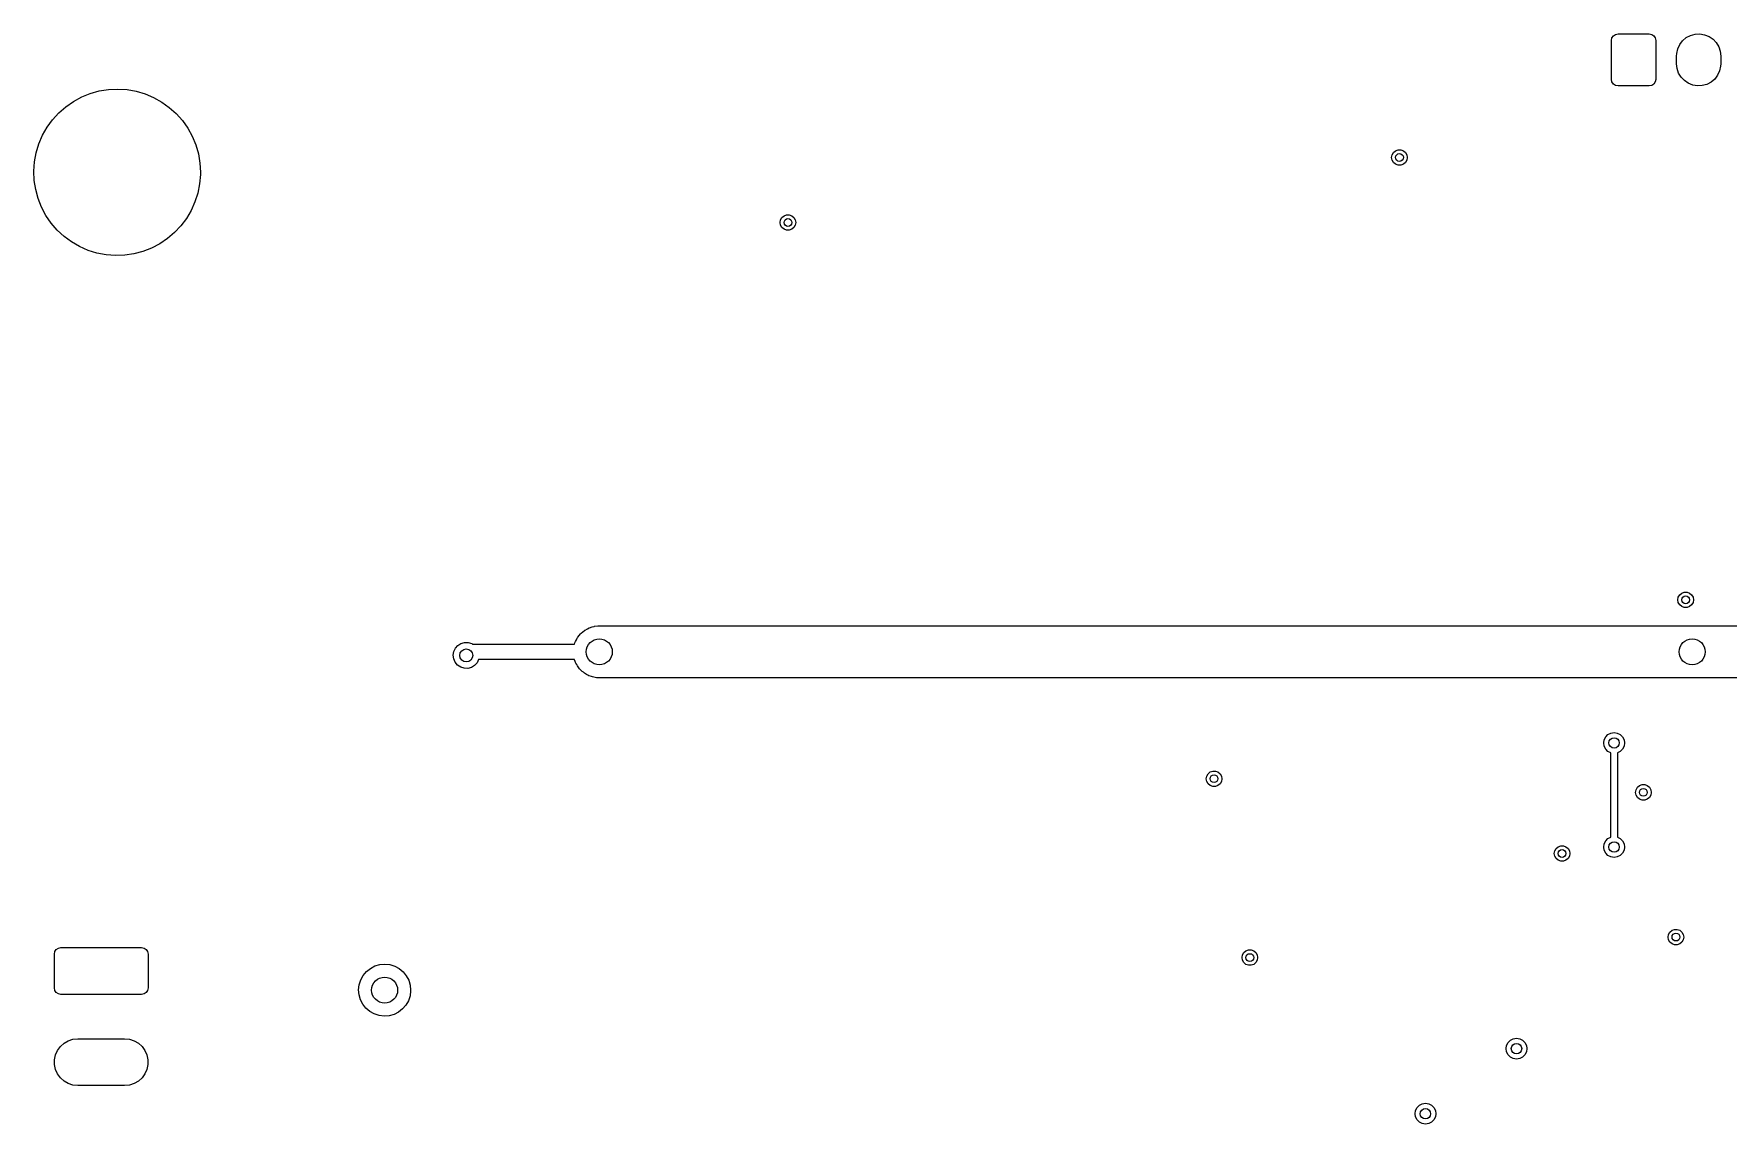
# Model space of a CAD drawing. Extents: x 2.07 to 8.39, y -4.89 to -0.98.
# Drawn here: x 2.068 to 4.631, y -2.634 to -0.984 of the extents above; entities that cross this region are included whole.
import ezdxf

# ---------------------------------------------------------------- set-up
doc = ezdxf.new("R2010")
doc.units = 0
doc.header["$MEASUREMENT"] = 0
doc.layers.add('BLACK', color=7, linetype='CONTINUOUS')

msp = doc.modelspace()

# ---------------------------------------------------------------- linework, layer by layer
at = {"layer": 'BLACK', "linetype": 'CONTINUOUS'}
for p, q in [((4.45472, -0.99409), (4.45547, -0.99033)), ((4.45472, -1.05315), (4.45472, -0.99409)), ((4.45547, -0.99033), (4.45761, -0.98713)), ((4.45761, -0.98713), (4.4608, -0.985)), ((4.4608, -0.985), (4.46457, -0.98425)), ((4.46457, -0.98425), (4.51181, -0.98425)), ((4.51181, -0.98425), (4.51558, -0.985)), ((4.51558, -0.985), (4.51877, -0.98713)), ((4.51877, -0.98713), (4.5209, -0.99033)), ((4.5209, -0.99033), (4.52165, -0.99409)), ((4.52165, -0.99409), (4.52165, -1.05315)), ((4.55799, -1.00038), (4.56238, -0.99464)), ((4.56238, -0.99464), (4.5679, -0.98997)), ((4.5679, -0.98997), (4.5743, -0.9866)), ((4.5743, -0.9866), (4.58126, -0.98468)), ((4.58126, -0.98468), (4.58848, -0.9843)), ((4.58848, -0.9843), (4.59561, -0.98549)), ((4.59561, -0.98549), (4.60232, -0.98817)), ((4.60232, -0.98817), (4.6083, -0.99223)), ((4.6083, -0.99223), (4.61327, -0.99748)), ((4.61327, -0.99748), (4.61699, -1.00368)), ((4.55315, -1.01772), (4.55336, -1.01399)), ((4.55315, -1.02953), (4.55315, -1.01772)), ((4.55336, -1.01399), (4.55493, -1.00693)), ((4.55493, -1.00693), (4.55799, -1.00038)), ((4.61699, -1.00368), (4.6193, -1.01053)), ((4.6193, -1.01053), (4.62008, -1.01772)), ((4.62008, -1.01772), (4.62008, -1.02953)), ((4.55393, -1.03671), (4.55315, -1.02953)), ((4.55624, -1.04356), (4.55393, -1.03671)), ((4.55996, -1.04976), (4.55624, -1.04356)), ((4.56493, -1.05501), (4.55996, -1.04976)), ((4.61524, -1.04686), (4.61085, -1.05261)), ((4.61829, -1.04031), (4.61524, -1.04686)), ((4.61987, -1.03326), (4.61829, -1.04031)), ((4.62008, -1.02953), (4.61987, -1.03326)), ((2.14006, -1.07971), (2.1531, -1.07444)), ((2.1531, -1.07444), (2.16665, -1.07066)), ((2.16665, -1.07066), (2.18053, -1.06841)), ((2.18053, -1.06841), (2.19458, -1.06772)), ((2.19458, -1.06772), (2.20862, -1.0686)), ((2.20862, -1.0686), (2.22247, -1.07105)), ((2.22247, -1.07105), (2.23596, -1.07502)), ((2.23596, -1.07502), (2.24893, -1.08047)), ((4.45547, -1.05692), (4.45472, -1.05315)), ((4.45761, -1.06011), (4.45547, -1.05692)), ((4.4608, -1.06224), (4.45761, -1.06011)), ((4.46457, -1.06299), (4.4608, -1.06224)), ((4.51181, -1.06299), (4.46457, -1.06299)), ((4.51558, -1.06224), (4.51181, -1.06299)), ((4.51877, -1.06011), (4.51558, -1.06224)), ((4.5209, -1.05692), (4.51877, -1.06011)), ((4.52165, -1.05315), (4.5209, -1.05692)), ((4.5709, -1.05907), (4.56493, -1.05501)), ((4.57761, -1.06176), (4.5709, -1.05907)), ((4.58475, -1.06294), (4.57761, -1.06176)), ((4.59196, -1.06256), (4.58475, -1.06294)), ((4.59893, -1.06064), (4.59196, -1.06256)), ((4.60533, -1.05727), (4.59893, -1.06064)), ((4.61085, -1.05261), (4.60533, -1.05727)), ((2.10555, -1.10369), (2.11614, -1.09442)), ((2.11614, -1.09442), (2.12769, -1.0864)), ((2.12769, -1.0864), (2.14006, -1.07971)), ((2.24893, -1.08047), (2.26121, -1.08733)), ((2.26121, -1.08733), (2.27264, -1.09552)), ((2.27264, -1.09552), (2.2831, -1.10493)), ((2.08086, -1.13768), (2.0878, -1.12545)), ((2.0878, -1.12545), (2.09607, -1.11408)), ((2.09607, -1.11408), (2.10555, -1.10369)), ((2.2831, -1.10493), (2.29243, -1.11545)), ((2.29243, -1.11545), (2.30054, -1.12694)), ((2.30054, -1.12694), (2.30732, -1.13926)), ((2.07125, -1.16408), (2.07531, -1.15061)), ((2.07531, -1.15061), (2.08086, -1.13768)), ((2.30732, -1.13926), (2.31268, -1.15227)), ((2.31268, -1.15227), (2.31655, -1.16579)), ((2.06773, -1.19194), (2.06871, -1.17791)), ((2.06871, -1.17791), (2.07125, -1.16408)), ((2.31655, -1.16579), (2.3189, -1.17966)), ((4.12205, -1.17126), (4.12276, -1.16722)), ((4.12276, -1.1753), (4.12205, -1.17126)), ((4.12276, -1.16722), (4.12481, -1.16367)), ((4.12481, -1.17885), (4.12276, -1.1753)), ((4.12481, -1.16367), (4.12795, -1.16103)), ((4.12795, -1.18149), (4.12481, -1.17885)), ((4.12795, -1.16103), (4.13181, -1.15963)), ((4.13181, -1.15963), (4.13591, -1.15963)), ((4.13591, -1.15963), (4.13976, -1.16103)), ((4.13976, -1.16103), (4.14291, -1.16367)), ((4.14291, -1.17885), (4.13976, -1.18149)), ((4.14291, -1.16367), (4.14496, -1.16722)), ((4.14496, -1.1753), (4.14291, -1.17885)), ((4.14496, -1.16722), (4.14567, -1.17126)), ((4.14567, -1.17126), (4.14496, -1.1753)), ((2.06832, -1.20599), (2.06773, -1.19194)), ((2.31964, -1.19722), (2.31846, -1.21123)), ((2.3189, -1.17966), (2.31969, -1.1937)), ((2.31969, -1.1937), (2.31964, -1.19722)), ((4.13181, -1.18289), (4.12795, -1.18149)), ((4.13591, -1.18289), (4.13181, -1.18289)), ((4.13976, -1.18149), (4.13591, -1.18289)), ((2.07047, -1.21989), (2.06832, -1.20599)), ((2.07416, -1.23347), (2.07047, -1.21989)), ((2.31573, -1.22503), (2.31147, -1.23844)), ((2.31846, -1.21123), (2.31573, -1.22503)), ((2.07934, -1.24655), (2.07416, -1.23347)), ((2.08594, -1.25896), (2.07934, -1.24655)), ((2.30575, -1.25129), (2.29864, -1.26342)), ((2.31147, -1.23844), (2.30575, -1.25129)), ((2.09388, -1.27057), (2.08594, -1.25896)), ((2.10308, -1.28122), (2.09388, -1.27057)), ((2.1134, -1.29077), (2.10308, -1.28122)), ((2.29021, -1.27468), (2.28058, -1.28494)), ((2.29864, -1.26342), (2.29021, -1.27468)), ((3.19685, -1.26969), (3.19756, -1.26565)), ((3.19756, -1.27372), (3.19685, -1.26969)), ((3.19756, -1.26565), (3.19961, -1.26209)), ((3.19961, -1.27728), (3.19756, -1.27372)), ((3.19961, -1.26209), (3.20276, -1.25946)), ((3.20276, -1.27991), (3.19961, -1.27728)), ((3.20276, -1.25946), (3.20661, -1.25805)), ((3.20661, -1.28132), (3.20276, -1.27991)), ((3.20661, -1.25805), (3.21071, -1.25805)), ((3.21071, -1.28132), (3.20661, -1.28132)), ((3.21071, -1.25805), (3.21457, -1.25946)), ((3.21457, -1.27991), (3.21071, -1.28132)), ((3.21457, -1.25946), (3.21771, -1.26209)), ((3.21771, -1.27728), (3.21457, -1.27991)), ((3.21771, -1.26209), (3.21976, -1.26565)), ((3.21976, -1.27372), (3.21771, -1.27728)), ((3.21976, -1.26565), (3.22047, -1.26969)), ((3.22047, -1.26969), (3.21976, -1.27372)), ((2.12472, -1.29912), (2.1134, -1.29077)), ((2.1369, -1.30615), (2.12472, -1.29912)), ((2.14979, -1.31178), (2.1369, -1.30615)), ((2.25821, -1.30192), (2.24575, -1.30843)), ((2.26987, -1.29405), (2.25821, -1.30192)), ((2.28058, -1.28494), (2.26987, -1.29405)), ((2.16322, -1.31594), (2.14979, -1.31178)), ((2.17704, -1.31858), (2.16322, -1.31594)), ((2.19106, -1.31966), (2.17704, -1.31858)), ((2.20512, -1.31917), (2.19106, -1.31966)), ((2.21903, -1.31711), (2.20512, -1.31917)), ((2.23263, -1.31352), (2.21903, -1.31711)), ((2.24575, -1.30843), (2.23263, -1.31352)), ((4.55512, -1.84055), (4.55583, -1.83651)), ((4.55583, -1.84459), (4.55512, -1.84055)), ((4.55583, -1.83651), (4.55788, -1.83296)), ((4.55788, -1.84814), (4.55583, -1.84459)), ((4.55788, -1.83296), (4.56102, -1.83032)), ((4.56102, -1.83032), (4.56488, -1.82892)), ((4.56488, -1.82892), (4.56898, -1.82892)), ((4.56898, -1.82892), (4.57283, -1.83032)), ((4.57283, -1.83032), (4.57598, -1.83296)), ((4.57598, -1.83296), (4.57803, -1.83651)), ((4.57803, -1.84459), (4.57598, -1.84814)), ((4.57803, -1.83651), (4.57874, -1.84055)), ((4.57874, -1.84055), (4.57803, -1.84459)), ((4.56102, -1.85078), (4.55788, -1.84814)), ((4.56488, -1.85218), (4.56102, -1.85078)), ((4.56898, -1.85218), (4.56488, -1.85218)), ((4.57283, -1.85078), (4.56898, -1.85218)), ((4.57598, -1.84814), (4.57283, -1.85078)), ((2.89074, -1.89705), (2.89296, -1.89441)), ((2.89296, -1.89441), (2.89472, -1.89214)), ((2.89472, -1.89214), (2.89523, -1.8917)), ((2.89523, -1.8917), (2.89568, -1.89116)), ((2.89568, -1.89116), (2.89854, -1.88887)), ((2.89854, -1.88887), (2.90076, -1.88696)), ((2.90076, -1.88696), (2.90123, -1.8867)), ((2.90123, -1.8867), (2.90167, -1.88635)), ((2.90167, -1.88635), (2.90515, -1.88453)), ((2.90515, -1.88453), (2.90772, -1.8831)), ((2.90772, -1.8831), (2.90811, -1.88298)), ((2.90811, -1.88298), (2.90848, -1.88279)), ((2.90848, -1.88279), (2.91259, -1.88158)), ((2.91259, -1.88158), (2.91531, -1.88073)), ((2.91531, -1.88073), (2.91558, -1.8807)), ((2.91558, -1.8807), (2.91585, -1.88062)), ((2.91585, -1.88062), (2.92077, -1.88017)), ((2.92077, -1.88017), (2.92323, -1.87992)), ((2.92323, -1.87992), (4.96063, -1.87992)), ((2.70227, -1.92446), (2.70312, -1.91895)), ((2.70312, -1.91895), (2.7055, -1.9139)), ((2.7055, -1.9139), (2.70919, -1.90971)), ((2.70919, -1.90971), (2.71391, -1.90674)), ((2.71391, -1.90674), (2.71928, -1.9052)), ((2.71928, -1.9052), (2.72486, -1.90524)), ((2.72486, -1.90524), (2.73021, -1.90684)), ((2.73021, -1.90684), (2.7312, -1.90748)), ((2.7312, -1.90748), (2.88583, -1.90748)), ((2.88583, -1.90748), (2.88633, -1.90557)), ((2.88633, -1.90557), (2.88674, -1.90472)), ((2.88674, -1.90472), (2.88704, -1.90378)), ((2.88704, -1.90378), (2.88861, -1.90093)), ((2.88861, -1.90093), (2.88984, -1.89843)), ((2.88984, -1.89843), (2.89034, -1.89779)), ((2.89034, -1.89779), (2.89074, -1.89705)), ((2.70299, -1.93), (2.70227, -1.92446)), ((2.70524, -1.93511), (2.70299, -1.93)), ((2.70883, -1.93938), (2.70524, -1.93511)), ((2.71347, -1.94247), (2.70883, -1.93938)), ((2.7188, -1.94414), (2.71347, -1.94247)), ((2.72438, -1.94424), (2.7188, -1.94414)), ((2.72977, -1.94277), (2.72438, -1.94424)), ((2.73452, -1.93985), (2.72977, -1.94277)), ((2.73827, -1.93571), (2.73452, -1.93985)), ((2.7405, -1.9311), (2.73827, -1.93571)), ((2.88584, -1.9311), (2.7405, -1.9311)), ((2.88591, -1.93129), (2.88584, -1.9311)), ((2.88662, -1.93378), (2.88591, -1.93129)), ((2.88733, -1.93517), (2.88662, -1.93378)), ((2.88784, -1.93655), (2.88733, -1.93517)), ((2.88902, -1.93845), (2.88784, -1.93655)), ((2.89014, -1.94062), (2.88902, -1.93845)), ((2.89119, -1.94195), (2.89014, -1.94062)), ((2.89204, -1.94331), (2.89119, -1.94195)), ((2.89349, -1.94485), (2.89204, -1.94331)), ((2.89491, -1.94664), (2.89349, -1.94485)), ((2.89631, -1.94784), (2.89491, -1.94664)), ((2.8975, -1.94909), (2.89631, -1.94784)), ((2.89913, -1.95023), (2.8975, -1.94909)), ((2.90076, -1.95162), (2.89913, -1.95023)), ((2.9025, -1.95259), (2.90076, -1.95162)), ((2.90402, -1.95366), (2.9025, -1.95259)), ((2.90573, -1.9544), (2.90402, -1.95366)), ((2.90747, -1.95537), (2.90573, -1.9544)), ((2.9095, -1.95603), (2.90747, -1.95537)), ((2.91132, -1.95682), (2.9095, -1.95603)), ((2.91302, -1.95717), (2.91132, -1.95682)), ((2.91477, -1.95774), (2.91302, -1.95717)), ((2.91705, -1.95801), (2.91477, -1.95774)), ((2.91911, -1.95845), (2.91705, -1.95801)), ((2.92189, -1.95859), (2.91911, -1.95845)), ((2.9224, -1.95865), (2.92189, -1.95859)), ((2.92267, -1.95863), (2.9224, -1.95865)), ((2.92323, -1.95866), (2.92267, -1.95863)), ((4.96063, -1.95866), (2.92323, -1.95866)), ((4.44368, -2.05222), (4.44592, -2.04783)), ((4.44592, -2.04783), (4.4494, -2.04435)), ((4.4494, -2.04435), (4.45379, -2.04211)), ((4.45379, -2.04211), (4.45866, -2.04134)), ((4.45866, -2.04134), (4.46353, -2.04211)), ((4.46353, -2.04211), (4.46792, -2.04435)), ((4.46792, -2.04435), (4.4714, -2.04783)), ((4.4714, -2.04783), (4.47364, -2.05222)), ((4.44291, -2.05709), (4.44368, -2.05222)), ((4.44368, -2.06195), (4.44291, -2.05709)), ((4.44592, -2.06634), (4.44368, -2.06195)), ((4.4494, -2.06983), (4.44592, -2.06634)), ((4.45374, -2.07204), (4.4494, -2.06983)), ((4.45374, -2.19962), (4.45374, -2.07204)), ((4.46792, -2.06983), (4.46358, -2.07204)), ((4.46358, -2.07204), (4.46358, -2.19962)), ((4.4714, -2.06634), (4.46792, -2.06983)), ((4.47364, -2.06195), (4.4714, -2.06634)), ((4.47364, -2.05222), (4.47441, -2.05709)), ((4.47441, -2.05709), (4.47364, -2.06195)), ((3.8443, -2.10363), (3.84744, -2.10099)), ((3.84744, -2.10099), (3.8513, -2.09959)), ((3.8513, -2.09959), (3.8554, -2.09959)), ((3.8554, -2.09959), (3.85925, -2.10099)), ((3.85925, -2.10099), (3.86239, -2.10363)), ((3.84154, -2.11122), (3.84225, -2.10718)), ((3.84225, -2.11526), (3.84154, -2.11122)), ((3.84225, -2.10718), (3.8443, -2.10363)), ((3.8443, -2.11881), (3.84225, -2.11526)), ((3.84744, -2.12145), (3.8443, -2.11881)), ((3.8513, -2.12285), (3.84744, -2.12145)), ((3.8554, -2.12285), (3.8513, -2.12285)), ((3.85925, -2.12145), (3.8554, -2.12285)), ((3.86239, -2.11881), (3.85925, -2.12145)), ((3.86239, -2.10363), (3.86445, -2.10718)), ((3.86445, -2.11526), (3.86239, -2.11881)), ((3.86445, -2.10718), (3.86516, -2.11122)), ((3.86516, -2.11122), (3.86445, -2.11526)), ((4.49185, -2.12783), (4.4939, -2.12428)), ((4.4939, -2.12428), (4.49705, -2.12164)), ((4.49705, -2.12164), (4.5009, -2.12024)), ((4.5009, -2.12024), (4.505, -2.12024)), ((4.505, -2.12024), (4.50886, -2.12164)), ((4.50886, -2.12164), (4.512, -2.12428)), ((4.512, -2.12428), (4.51405, -2.12783)), ((4.49114, -2.13187), (4.49185, -2.12783)), ((4.49185, -2.13591), (4.49114, -2.13187)), ((4.4939, -2.13946), (4.49185, -2.13591)), ((4.49705, -2.1421), (4.4939, -2.13946)), ((4.5009, -2.1435), (4.49705, -2.1421)), ((4.505, -2.1435), (4.5009, -2.1435)), ((4.50886, -2.1421), (4.505, -2.1435)), ((4.512, -2.13946), (4.50886, -2.1421)), ((4.51405, -2.13591), (4.512, -2.13946)), ((4.51405, -2.12783), (4.51476, -2.13187)), ((4.51476, -2.13187), (4.51405, -2.13591)), ((4.44592, -2.20531), (4.4494, -2.20183)), ((4.4494, -2.20183), (4.45374, -2.19962)), ((4.46358, -2.19962), (4.46792, -2.20183)), ((4.46792, -2.20183), (4.4714, -2.20531)), ((4.36811, -2.22441), (4.36882, -2.22037)), ((4.36882, -2.22845), (4.36811, -2.22441)), ((4.36882, -2.22037), (4.37087, -2.21682)), ((4.37087, -2.232), (4.36882, -2.22845)), ((4.37087, -2.21682), (4.37402, -2.21418)), ((4.37402, -2.21418), (4.37787, -2.21278)), ((4.37787, -2.21278), (4.38197, -2.21278)), ((4.38197, -2.21278), (4.38583, -2.21418)), ((4.38583, -2.21418), (4.38897, -2.21682)), ((4.38897, -2.21682), (4.39102, -2.22037)), ((4.39102, -2.22845), (4.38897, -2.232)), ((4.39102, -2.22037), (4.39173, -2.22441)), ((4.39173, -2.22441), (4.39102, -2.22845)), ((4.44291, -2.21457), (4.44368, -2.2097)), ((4.44368, -2.21943), (4.44291, -2.21457)), ((4.44368, -2.2097), (4.44592, -2.20531)), ((4.44592, -2.22382), (4.44368, -2.21943)), ((4.4494, -2.22731), (4.44592, -2.22382)), ((4.45379, -2.22954), (4.4494, -2.22731)), ((4.45866, -2.23031), (4.45379, -2.22954)), ((4.46353, -2.22954), (4.45866, -2.23031)), ((4.46792, -2.22731), (4.46353, -2.22954)), ((4.4714, -2.22382), (4.46792, -2.22731)), ((4.4714, -2.20531), (4.47364, -2.2097)), ((4.47364, -2.21943), (4.4714, -2.22382)), ((4.47364, -2.2097), (4.47441, -2.21457)), ((4.47441, -2.21457), (4.47364, -2.21943)), ((4.37402, -2.23464), (4.37087, -2.232)), ((4.37787, -2.23604), (4.37402, -2.23464)), ((4.38197, -2.23604), (4.37787, -2.23604)), ((4.38583, -2.23464), (4.38197, -2.23604)), ((4.38897, -2.232), (4.38583, -2.23464)), ((4.54035, -2.35087), (4.54107, -2.34683)), ((4.54107, -2.35491), (4.54035, -2.35087)), ((4.54107, -2.34683), (4.54312, -2.34327)), ((4.54312, -2.35846), (4.54107, -2.35491)), ((4.54312, -2.34327), (4.54626, -2.34064)), ((4.54626, -2.34064), (4.55011, -2.33923)), ((4.55011, -2.33923), (4.55422, -2.33923)), ((4.55422, -2.33923), (4.55807, -2.34064)), ((4.55807, -2.34064), (4.56121, -2.34327)), ((4.56121, -2.34327), (4.56326, -2.34683)), ((4.56326, -2.35491), (4.56121, -2.35846)), ((4.56326, -2.34683), (4.56398, -2.35087)), ((4.56398, -2.35087), (4.56326, -2.35491)), ((2.09872, -2.37667), (2.09947, -2.37291)), ((2.09872, -2.42785), (2.09872, -2.37667)), ((2.09947, -2.37291), (2.1016, -2.36971)), ((2.1016, -2.36971), (2.1048, -2.36758)), ((2.1048, -2.36758), (2.10856, -2.36683)), ((2.10856, -2.36683), (2.23061, -2.36683)), ((2.23061, -2.36683), (2.23438, -2.36758)), ((2.23438, -2.36758), (2.23757, -2.36971)), ((2.23757, -2.36971), (2.2397, -2.37291)), ((2.2397, -2.37291), (2.24045, -2.37667)), ((2.24045, -2.37667), (2.24045, -2.42785)), ((3.89567, -2.38189), (3.89638, -2.37785)), ((3.89638, -2.38593), (3.89567, -2.38189)), ((3.89638, -2.37785), (3.89843, -2.3743)), ((3.89843, -2.3743), (3.90157, -2.37166)), ((3.90157, -2.37166), (3.90543, -2.37026)), ((3.90543, -2.37026), (3.90953, -2.37026)), ((3.90953, -2.37026), (3.91339, -2.37166)), ((3.91339, -2.37166), (3.91653, -2.3743)), ((3.91653, -2.3743), (3.91858, -2.37785)), ((3.91858, -2.37785), (3.91929, -2.38189)), ((3.91929, -2.38189), (3.91858, -2.38593)), ((4.54626, -2.36109), (4.54312, -2.35846)), ((4.55011, -2.3625), (4.54626, -2.36109)), ((4.55422, -2.3625), (4.55011, -2.3625)), ((4.55807, -2.36109), (4.55422, -2.3625)), ((4.56121, -2.35846), (4.55807, -2.36109)), ((2.56224, -2.41559), (2.56594, -2.40886)), ((2.56594, -2.40886), (2.57088, -2.40297)), ((2.57088, -2.40297), (2.57687, -2.39816)), ((2.57687, -2.39816), (2.58368, -2.3946)), ((2.58368, -2.3946), (2.59105, -2.39243)), ((2.59105, -2.39243), (2.5987, -2.39173)), ((2.5987, -2.39173), (2.60634, -2.39254)), ((2.60634, -2.39254), (2.61368, -2.39481)), ((2.61368, -2.39481), (2.62044, -2.39846)), ((2.62044, -2.39846), (2.62636, -2.40336)), ((2.62636, -2.40336), (2.63122, -2.40932)), ((2.63122, -2.40932), (2.63482, -2.4161)), ((3.89843, -2.38948), (3.89638, -2.38593)), ((3.90157, -2.39212), (3.89843, -2.38948)), ((3.90543, -2.39352), (3.90157, -2.39212)), ((3.90953, -2.39352), (3.90543, -2.39352)), ((3.91339, -2.39212), (3.90953, -2.39352)), ((3.91653, -2.38948), (3.91339, -2.39212)), ((3.91858, -2.38593), (3.91653, -2.38948)), ((2.09947, -2.43162), (2.09872, -2.42785)), ((2.1016, -2.43481), (2.09947, -2.43162)), ((2.1048, -2.43695), (2.1016, -2.43481)), ((2.23757, -2.43481), (2.23438, -2.43695)), ((2.2397, -2.43162), (2.23757, -2.43481)), ((2.24045, -2.42785), (2.2397, -2.43162)), ((2.55906, -2.43055), (2.55992, -2.42292)), ((2.5597, -2.43821), (2.55906, -2.43055)), ((2.55992, -2.42292), (2.56224, -2.41559)), ((2.63482, -2.4161), (2.63705, -2.42346)), ((2.63778, -2.4322), (2.63682, -2.43982)), ((2.63705, -2.42346), (2.6378, -2.4311)), ((2.6378, -2.4311), (2.63778, -2.4322)), ((2.10856, -2.4377), (2.1048, -2.43695)), ((2.23061, -2.4377), (2.10856, -2.4377)), ((2.23438, -2.43695), (2.23061, -2.4377)), ((2.56182, -2.4456), (2.5597, -2.43821)), ((2.56533, -2.45243), (2.56182, -2.4456)), ((2.5701, -2.45845), (2.56533, -2.45243)), ((2.57596, -2.46343), (2.5701, -2.45845)), ((2.62558, -2.45961), (2.61952, -2.46434)), ((2.6306, -2.4538), (2.62558, -2.45961)), ((2.63439, -2.44712), (2.6306, -2.4538)), ((2.63682, -2.43982), (2.63439, -2.44712)), ((2.58266, -2.46718), (2.57596, -2.46343)), ((2.58997, -2.46955), (2.58266, -2.46718)), ((2.5976, -2.47046), (2.58997, -2.46955)), ((2.60526, -2.46987), (2.5976, -2.47046)), ((2.61266, -2.46781), (2.60526, -2.46987)), ((2.61952, -2.46434), (2.61266, -2.46781)), ((2.10782, -2.51635), (2.11333, -2.51139)), ((2.11333, -2.51139), (2.11974, -2.50769)), ((2.11974, -2.50769), (2.12679, -2.5054)), ((2.12679, -2.5054), (2.13415, -2.50463)), ((2.13415, -2.50463), (2.20502, -2.50463)), ((2.20502, -2.50463), (2.21239, -2.5054)), ((2.21239, -2.5054), (2.21943, -2.50769)), ((2.21943, -2.50769), (2.22585, -2.51139)), ((2.22585, -2.51139), (2.23135, -2.51635)), ((4.29605, -2.51482), (4.29828, -2.51043)), ((4.29828, -2.51043), (4.30177, -2.50694)), ((4.30177, -2.50694), (4.30616, -2.50471)), ((4.30616, -2.50471), (4.31102, -2.50394)), ((4.31102, -2.50394), (4.31589, -2.50471)), ((4.31589, -2.50471), (4.32028, -2.50694)), ((4.32028, -2.50694), (4.32376, -2.51043)), ((4.32376, -2.51043), (4.326, -2.51482)), ((2.09891, -2.53636), (2.10045, -2.52911)), ((2.09891, -2.54376), (2.09891, -2.53636)), ((2.10045, -2.52911), (2.10347, -2.52234)), ((2.10347, -2.52234), (2.10782, -2.51635)), ((2.23135, -2.51635), (2.23571, -2.52234)), ((2.23571, -2.52234), (2.23872, -2.52911)), ((2.23872, -2.52911), (2.24026, -2.53636)), ((2.24026, -2.53636), (2.24026, -2.54376)), ((4.29528, -2.51969), (4.29605, -2.51482)), ((4.29605, -2.52455), (4.29528, -2.51969)), ((4.29828, -2.52894), (4.29605, -2.52455)), ((4.30177, -2.53243), (4.29828, -2.52894)), ((4.30616, -2.53466), (4.30177, -2.53243)), ((4.31102, -2.53543), (4.30616, -2.53466)), ((4.31589, -2.53466), (4.31102, -2.53543)), ((4.32028, -2.53243), (4.31589, -2.53466)), ((4.32376, -2.52894), (4.32028, -2.53243)), ((4.326, -2.52455), (4.32376, -2.52894)), ((4.326, -2.51482), (4.32677, -2.51969)), ((4.32677, -2.51969), (4.326, -2.52455)), ((2.10045, -2.55101), (2.09891, -2.54376)), ((2.10347, -2.55778), (2.10045, -2.55101)), ((2.10782, -2.56377), (2.10347, -2.55778)), ((2.23571, -2.55778), (2.23135, -2.56377)), ((2.23872, -2.55101), (2.23571, -2.55778)), ((2.24026, -2.54376), (2.23872, -2.55101)), ((2.11333, -2.56873), (2.10782, -2.56377)), ((2.11974, -2.57243), (2.11333, -2.56873)), ((2.12679, -2.57472), (2.11974, -2.57243)), ((2.13415, -2.57549), (2.12679, -2.57472)), ((2.20502, -2.57549), (2.13415, -2.57549)), ((2.21239, -2.57472), (2.20502, -2.57549)), ((2.21943, -2.57243), (2.21239, -2.57472)), ((2.22585, -2.56873), (2.21943, -2.57243)), ((2.23135, -2.56377), (2.22585, -2.56873)), ((4.15748, -2.61811), (4.15825, -2.61324)), ((4.15825, -2.61324), (4.16049, -2.60885)), ((4.16049, -2.60885), (4.16397, -2.60537)), ((4.16397, -2.60537), (4.16836, -2.60313)), ((4.16836, -2.60313), (4.17323, -2.60236)), ((4.17323, -2.60236), (4.17809, -2.60313)), ((4.17809, -2.60313), (4.18248, -2.60537)), ((4.18248, -2.60537), (4.18597, -2.60885)), ((4.18597, -2.60885), (4.18821, -2.61324)), ((4.18821, -2.61324), (4.18898, -2.61811)), ((4.15825, -2.62298), (4.15748, -2.61811)), ((4.16049, -2.62737), (4.15825, -2.62298)), ((4.16397, -2.63085), (4.16049, -2.62737)), ((4.16836, -2.63309), (4.16397, -2.63085)), ((4.17323, -2.63386), (4.16836, -2.63309)), ((4.17809, -2.63309), (4.17323, -2.63386)), ((4.18248, -2.63085), (4.17809, -2.63309)), ((4.18597, -2.62737), (4.18248, -2.63085)), ((4.18821, -2.62298), (4.18597, -2.62737)), ((4.18898, -2.61811), (4.18821, -2.62298))]:
    msp.add_line(p, q, dxfattribs=at)
at = {"layer": 'BLACK'}
for centre, radius in [((4.13386, -1.17126), 0.00591), ((3.20866, -1.26969), 0.00591), ((4.56693, -1.84055), 0.00591), ((2.72195, -1.9247), 0.00984), ((2.92323, -1.91929), 0.01969), ((4.57677, -1.91929), 0.01969), ((4.45866, -2.05709), 0.00787), ((3.85335, -2.11122), 0.00591), ((4.50295, -2.13187), 0.00591), ((4.37992, -2.22441), 0.00591), ((4.45866, -2.21457), 0.00787), ((4.55217, -2.35087), 0.00591), ((3.90748, -2.38189), 0.00591), ((2.59843, -2.4311), 0.01969), ((4.31102, -2.51969), 0.00787), ((4.17323, -2.61811), 0.00787)]:
    msp.add_circle(centre, radius, dxfattribs=at)

doc.saveas('drawing.dxf')
